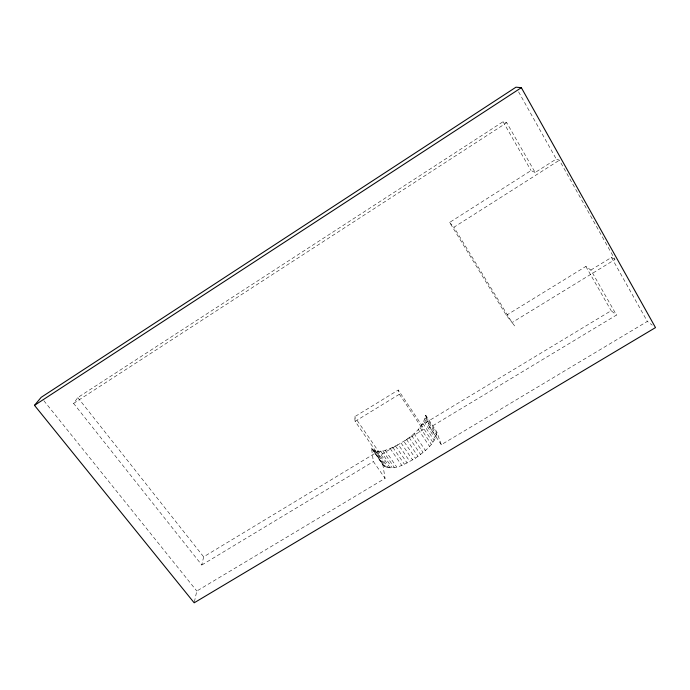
<?xml version="1.0" encoding="UTF-8"?>
<svg xmlns="http://www.w3.org/2000/svg" width="690" height="690" viewBox="0 0 690 690"><rect width="100%" height="100%" fill="white"/><g stroke="black" fill="none" stroke-linecap="round" stroke-linejoin="round"><path stroke-width="0.52" stroke-dasharray="3.45 2.59" d="M441.298 444.714L429.853 427.533L616.498 315.037L611.15 310.69L421.711 425.109L398.268 390.031L354.6 416.795L355.126 421.34L379.259 456.193C394.844 444.688 420.969 436.736 425.721 415.225L436.796 431.897L441.298 444.714L647.332 321.411L652.231 325.119M194.39 601.835L196.814 591.028L385.072 478.36L373.385 461.575L371.479 448.06L383.39 465.405C393.429 472.132 406.255 463.223 415.346 458.229C424.298 451.665 435.632 443.843 436.796 431.897M535.147 172.491L531.033 170.568L449.63 222.422L506.357 315.296L512.066 322.558L614.997 259.518L559.383 160.209L556.269 159.054L535.147 172.491L506.727 122.708L503.088 121.69L77.797 397.561L73.597 403.409L201.799 564.998L203.636 556.839L378.43 451.26L354.6 416.795M73.597 403.409L506.727 122.708M449.63 222.422L453.899 227.252L559.383 160.209M506.357 315.296L585.862 266.452L590.838 270.066L616.498 315.037M590.838 270.066L611.443 257.43L614.997 259.518M355.126 421.34L399.381 394.257L398.268 390.031M201.799 564.998L373.385 461.575M432.837 442.238L421.555 425.342L423.117 429.741L403.84 441.29L415.346 458.229M372.057 449.052C380.061 454.745 390.635 448.112 398.328 444.619L409.86 461.515M43.85 400.7L196.814 591.028M77.797 397.561L203.636 556.839M514.654 325.922L512.066 322.558L453.899 227.252M376.861 451.217L388.315 467.768M375.3 450.967L386.728 467.466M373.971 450.518L385.374 466.966M372.893 449.871L384.261 466.276M371.479 448.06L383.39 465.405M382.786 450.76L394.292 467.449M380.621 451.113L392.11 467.76M390.117 467.863L378.638 451.269L379.259 456.193M385.115 450.199L396.638 466.932M392.834 447.37L404.375 464.215M390.161 448.5L401.701 465.31M395.568 446.068L407.1 462.947M401.097 443.014L412.62 459.937M406.531 439.461L418.011 456.409M411.62 435.554L423.065 452.511M409.127 437.538L420.598 454.494M413.974 433.518L425.394 450.475M418.175 429.396L429.525 446.327M399.381 394.257L423.117 429.741M419.977 427.352L431.293 444.265M425.385 418.123L436.529 434.873M424.816 419.77L436.002 436.563M423.988 421.538L435.2 438.366M422.892 423.401L434.148 440.263M425.687 416.596L436.796 433.311M503.088 121.69L531.033 170.568M585.862 266.452L611.15 310.69M518.587 91.856L556.269 159.054M611.443 257.43L647.332 321.411M425.721 415.225L429.853 427.533M382.786 464.361L385.072 478.36"/><path stroke-width="1.03" d="M34.5 405.358L41.15 397.354L515.965 87.19L521.347 87.673L655.5 327.595L194.175 602.81L34.5 405.358L521.347 87.673"/></g></svg>
